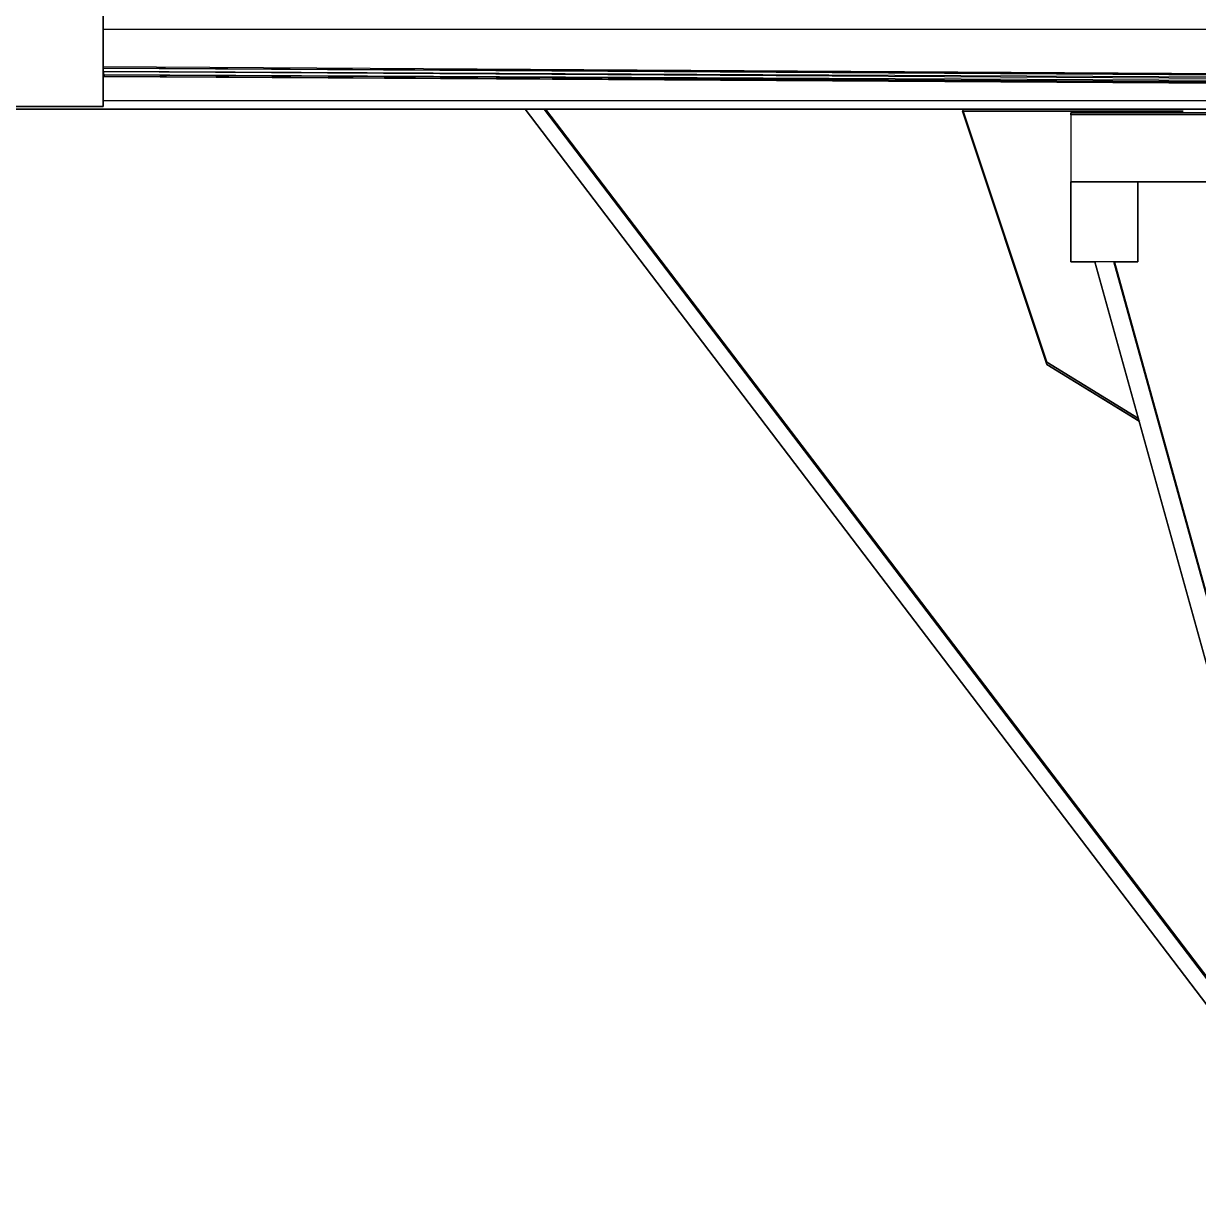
# Model space of a CAD drawing. Extents: x -32 to 51.8, y -51.6 to -5.5.
# Drawn here: x 40.333 to 42.97, y -23.312 to -20.673 of the extents above; entities that cross this region are included whole.
import ezdxf

# ---------------------------------------------------------------- set-up
doc = ezdxf.new("R2010")
doc.units = 0
doc.header["$MEASUREMENT"] = 0
doc.layers.get('0').update_dxf_attribs({"linetype": 'CONTINUOUS'})

msp = doc.modelspace()

# ---------------------------------------------------------------- linework, layer by layer
for p, q in [((40.5122, -20.6073), (40.5122, -20.8598)), ((40.5122, -20.8598), (40.5122, -20.6073)), ((40.5122, -20.6859), (43.7649, -20.6859)), ((40.5122, -20.6859), (43.7649, -20.6859)), ((40.5122, -20.77), (43.7649, -20.7896)), ((40.5122, -20.7732), (43.7649, -20.7928)), ((43.7649, -20.7915), (40.5122, -20.7732)), ((40.5122, -20.781), (43.7649, -20.8004)), ((43.7649, -20.7974), (40.5122, -20.781)), ((40.5122, -20.781), (40.5139, -20.7887)), ((40.5122, -20.781), (40.5122, -20.781)), ((40.5139, -20.7887), (40.5122, -20.781)), ((43.7649, -20.805), (40.5139, -20.7887)), ((40.5139, -20.7887), (43.7649, -20.8081)), ((40.5139, -20.7887), (40.5146, -20.792)), ((43.7649, -20.81), (40.5146, -20.792)), ((40.5146, -20.792), (43.7649, -20.8112)), ((40.5122, -20.8459), (43.7649, -20.8459)), ((41.4593, -20.8659), (38.6696, -20.8659)), ((38.6696, -20.8659), (43.7649, -20.8659)), ((43.7649, -20.8659), (38.6696, -20.8659)), ((40.5122, -20.8598), (39.138, -20.8598)), ((40.5122, -20.8598), (39.138, -20.8598)), ((39.138, -20.8598), (40.5122, -20.8598)), ((40.5122, -20.8598), (40.5122, -20.8598)), ((40.5122, -20.8598), (40.5122, -20.8598)), ((40.5122, -20.8598), (40.5122, -20.8598)), ((43.3213, -23.3125), (41.4593, -20.8659)), ((41.4593, -20.8659), (43.3213, -23.3125)), ((43.3213, -23.3125), (41.4593, -20.8659)), ((43.3213, -23.3125), (41.4593, -20.8659)), ((43.3213, -23.3125), (41.4593, -20.8659)), ((43.3213, -23.3125), (41.4593, -20.8659)), ((41.4593, -20.8659), (43.3213, -23.3125)), ((41.4593, -20.8659), (43.3213, -23.3125)), ((41.5016, -20.8659), (43.2959, -23.2208)), ((43.7649, -20.8659), (41.5016, -20.8659)), ((43.2959, -23.2208), (41.5016, -20.8659)), ((41.5051, -20.8659), (43.2939, -23.2135)), ((43.2939, -23.2135), (41.5051, -20.8659)), ((42.4407, -20.8703), (42.4407, -20.8703)), ((42.4407, -20.8703), (42.6297, -21.4383)), ((42.6297, -21.4383), (42.4407, -20.8703)), ((42.936, -20.8703), (42.4407, -20.8703)), ((42.4407, -20.8703), (42.936, -20.8703)), ((42.4407, -20.8703), (42.4407, -20.8703)), ((42.4407, -20.8703), (42.6297, -21.4383)), ((42.6297, -21.4383), (42.4407, -20.8703)), ((42.936, -20.8703), (42.4407, -20.8703)), ((42.4407, -20.8703), (42.936, -20.8703)), ((42.4407, -20.8703), (42.4407, -20.8703)), ((42.4407, -20.8703), (42.6297, -21.4383)), ((42.6297, -21.4383), (42.4407, -20.8703)), ((42.936, -20.8703), (42.4407, -20.8703)), ((42.4407, -20.8703), (42.936, -20.8703)), ((42.4407, -20.8703), (42.4407, -20.8703)), ((42.4407, -20.8703), (42.6297, -21.4383)), ((42.6297, -21.4383), (42.4407, -20.8703)), ((42.936, -20.8703), (42.4407, -20.8703)), ((42.4407, -20.8703), (42.936, -20.8703)), ((42.4407, -20.8703), (42.4407, -20.8703)), ((42.4407, -20.8703), (42.6297, -21.4383)), ((42.6297, -21.4383), (42.4407, -20.8703)), ((42.936, -20.8703), (42.4407, -20.8703)), ((42.4407, -20.8703), (42.936, -20.8703)), ((42.4407, -20.8703), (42.4407, -20.8703)), ((42.4407, -20.8703), (42.6297, -21.4383)), ((42.6297, -21.4383), (42.4407, -20.8703)), ((42.936, -20.8703), (42.4407, -20.8703)), ((42.4407, -20.8703), (42.936, -20.8703)), ((42.4407, -20.8703), (42.4407, -20.8703)), ((42.4407, -20.8703), (42.6297, -21.4383)), ((42.6297, -21.4383), (42.4407, -20.8703)), ((42.936, -20.8703), (42.4407, -20.8703)), ((42.4407, -20.8703), (42.936, -20.8703)), ((42.4407, -20.8703), (42.4407, -20.8703)), ((42.4407, -20.8703), (42.6297, -21.4383)), ((42.6297, -21.4383), (42.4407, -20.8703)), ((42.936, -20.8703), (42.4407, -20.8703)), ((42.4407, -20.8703), (42.936, -20.8703)), ((42.4408, -20.8659), (42.6297, -21.4336)), ((42.6297, -21.4337), (42.4408, -20.8659)), ((42.4408, -20.8659), (42.6297, -21.4336)), ((42.6297, -21.4337), (42.4408, -20.8659)), ((42.4408, -20.8659), (42.6297, -21.4336)), ((42.6297, -21.4337), (42.4408, -20.8659)), ((42.4408, -20.8659), (42.6297, -21.4336)), ((42.6297, -21.4337), (42.4408, -20.8659)), ((42.4408, -20.8659), (42.6297, -21.4336)), ((42.6297, -21.4337), (42.4408, -20.8659)), ((42.4408, -20.8659), (42.6297, -21.4336)), ((42.6297, -21.4337), (42.4408, -20.8659)), ((42.4408, -20.8659), (42.6297, -21.4336)), ((42.6297, -21.4337), (42.4408, -20.8659)), ((43.7649, -20.8738), (42.684, -20.8738)), ((42.684, -20.8738), (42.684, -20.8785)), ((42.684, -20.8785), (42.684, -20.8738)), ((42.684, -20.8738), (43.7649, -20.8738)), ((42.936, -20.8703), (42.936, -20.8703)), ((42.936, -20.8703), (42.936, -20.8703)), ((42.936, -20.8703), (42.936, -20.8703)), ((42.936, -20.8703), (42.936, -20.8703)), ((42.936, -20.8703), (42.936, -20.8703)), ((42.936, -20.8703), (42.936, -20.8703)), ((42.936, -20.8703), (42.936, -20.8703)), ((42.936, -20.8703), (42.936, -20.8703)), ((43.7649, -20.8785), (42.684, -20.8785)), ((42.684, -20.8785), (42.684, -21.0285)), ((42.684, -21.0285), (42.684, -21.0285)), ((42.684, -21.0285), (42.684, -21.0285)), ((42.684, -21.0285), (42.684, -21.2085)), ((42.684, -21.0285), (42.684, -21.0285)), ((42.684, -21.2085), (42.684, -21.0285)), ((42.684, -21.0285), (42.834, -21.0285)), ((42.834, -21.0285), (42.684, -21.0285)), ((42.684, -21.0285), (42.684, -21.0285)), ((42.684, -21.0285), (43.7131, -21.0285)), ((43.7131, -21.0285), (42.684, -21.0285)), ((42.684, -21.0285), (43.7131, -21.0285)), ((42.834, -21.0285), (42.834, -21.0285)), ((42.834, -21.0285), (42.834, -21.0285)), ((42.834, -21.2085), (42.834, -21.0285)), ((42.834, -21.0285), (42.834, -21.0285)), ((42.834, -21.0285), (42.834, -21.2085)), ((42.834, -21.0285), (43.5419, -21.0285)), ((43.5419, -21.0285), (42.834, -21.0285)), ((42.684, -21.2085), (42.684, -21.2085)), ((42.684, -21.2085), (42.684, -21.2085)), ((42.684, -21.2085), (42.684, -21.2085)), ((42.684, -21.2085), (42.7378, -21.2085)), ((42.7378, -21.2085), (42.684, -21.2085)), ((42.834, -21.2085), (42.684, -21.2085)), ((43.2959, -23.2208), (42.7378, -21.2085)), ((42.7378, -21.2085), (43.2959, -23.2208)), ((43.2959, -23.2208), (42.7378, -21.2085)), ((42.7378, -21.2085), (42.7378, -21.2085)), ((42.7378, -21.2085), (43.2959, -23.2208)), ((42.7801, -21.2085), (42.834, -21.2085)), ((42.834, -21.2085), (42.7801, -21.2085)), ((43.3381, -23.2208), (42.7801, -21.2085)), ((42.7801, -21.2085), (43.3381, -23.2208)), ((42.7801, -21.2085), (43.3381, -23.2208)), ((43.3381, -23.2162), (42.7814, -21.2085)), ((42.7814, -21.2085), (43.3381, -23.2162)), ((42.7814, -21.2085), (43.3381, -23.2162)), ((42.834, -21.2085), (42.834, -21.2085)), ((42.834, -21.2085), (42.834, -21.2085)), ((42.834, -21.2085), (42.834, -21.2085)), ((42.6297, -21.4336), (42.6297, -21.4337)), ((42.8354, -21.5601), (42.6297, -21.4336)), ((42.6297, -21.4336), (42.6297, -21.4337)), ((42.8354, -21.5601), (42.6297, -21.4336)), ((42.6297, -21.4336), (42.6297, -21.4337)), ((42.6297, -21.4336), (42.6297, -21.4337)), ((42.8354, -21.5601), (42.6297, -21.4336)), ((42.6297, -21.4336), (42.6297, -21.4337)), ((42.8354, -21.5601), (42.6297, -21.4336)), ((42.6297, -21.4336), (42.6297, -21.4337)), ((42.8354, -21.5601), (42.6297, -21.4336)), ((42.6297, -21.4336), (42.6297, -21.4337)), ((42.8354, -21.5601), (42.6297, -21.4336)), ((42.6297, -21.4336), (42.6297, -21.4337)), ((42.8354, -21.5601), (42.6297, -21.4336)), ((42.6297, -21.4337), (42.8354, -21.5601)), ((42.6297, -21.4337), (42.8354, -21.5601)), ((42.6297, -21.4337), (42.8354, -21.5601)), ((42.6297, -21.4337), (42.8354, -21.5601)), ((42.6297, -21.4337), (42.8354, -21.5601)), ((42.6297, -21.4337), (42.8354, -21.5601)), ((42.6297, -21.4337), (42.8354, -21.5601)), ((42.6297, -21.4383), (42.6297, -21.4383)), ((42.6297, -21.4383), (42.8369, -21.5657)), ((42.8386, -21.5667), (42.6297, -21.4383)), ((42.6297, -21.4383), (42.6297, -21.4383)), ((42.6297, -21.4383), (42.8369, -21.5657)), ((42.8369, -21.5657), (42.6297, -21.4383)), ((42.6297, -21.4383), (42.6297, -21.4383)), ((42.6297, -21.4383), (42.8369, -21.5657)), ((42.8369, -21.5657), (42.6297, -21.4383)), ((42.6297, -21.4383), (42.6297, -21.4383)), ((42.6297, -21.4383), (42.8369, -21.5657)), ((42.8369, -21.5657), (42.6297, -21.4383)), ((42.6297, -21.4383), (42.6297, -21.4383)), ((42.6297, -21.4383), (42.8369, -21.5657)), ((42.8369, -21.5657), (42.6297, -21.4383)), ((42.6297, -21.4383), (42.6297, -21.4383)), ((42.6297, -21.4383), (42.8369, -21.5657)), ((42.8369, -21.5657), (42.6297, -21.4383)), ((42.6297, -21.4383), (42.6297, -21.4383)), ((42.6297, -21.4383), (42.8369, -21.5657)), ((42.8369, -21.5657), (42.6297, -21.4383)), ((42.6297, -21.4383), (42.6297, -21.4383)), ((42.6297, -21.4383), (42.8369, -21.5657)), ((42.8369, -21.5657), (42.6297, -21.4383)), ((42.8386, -21.5668), (42.8386, -21.5667))]:
    msp.add_line(p, q)

doc.saveas('drawing.dxf')
